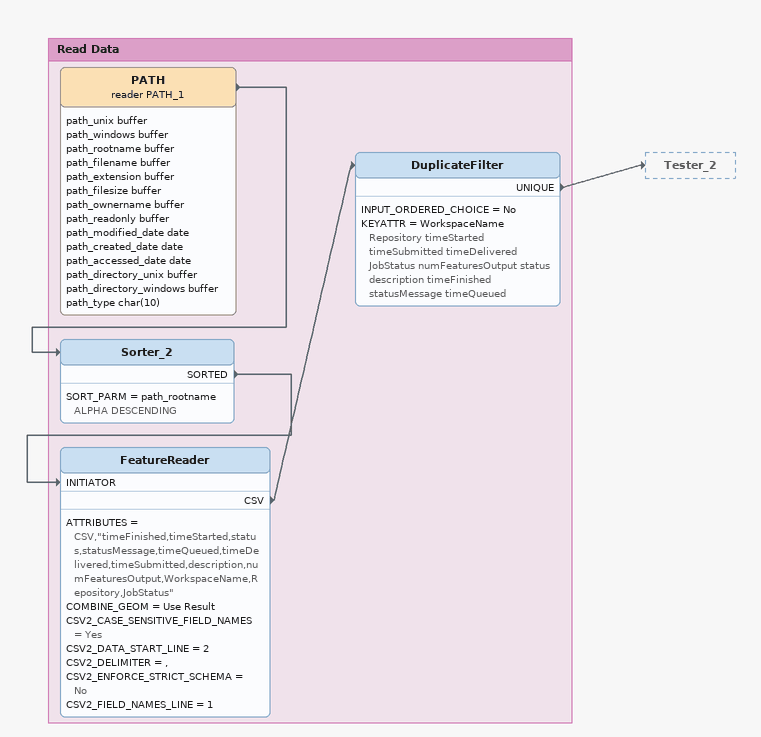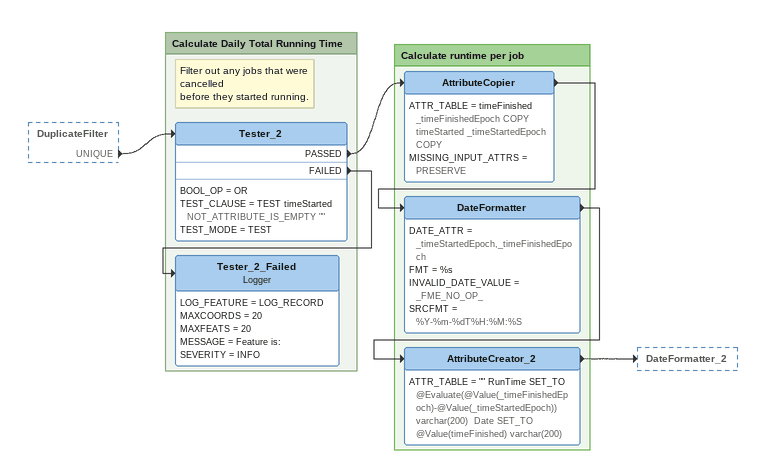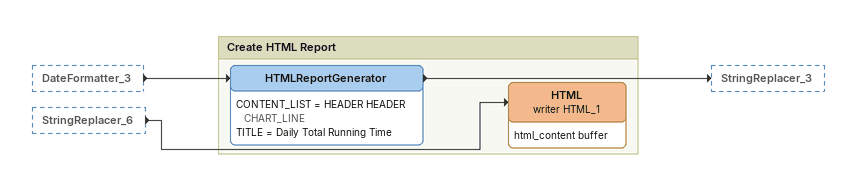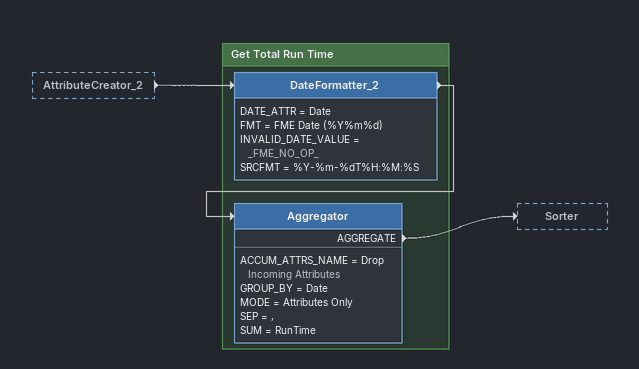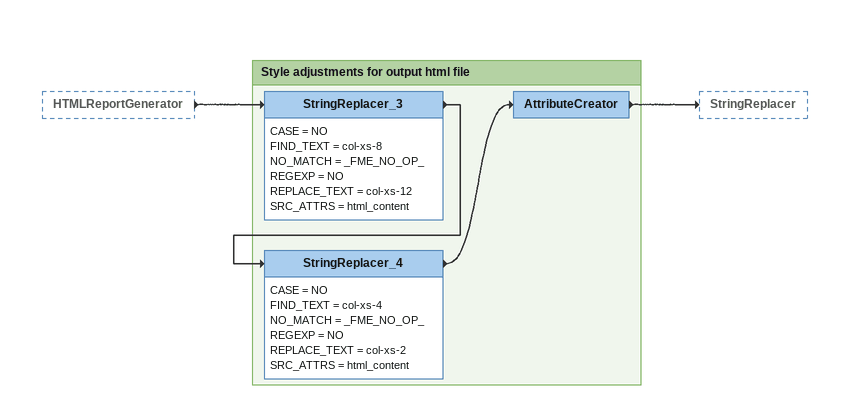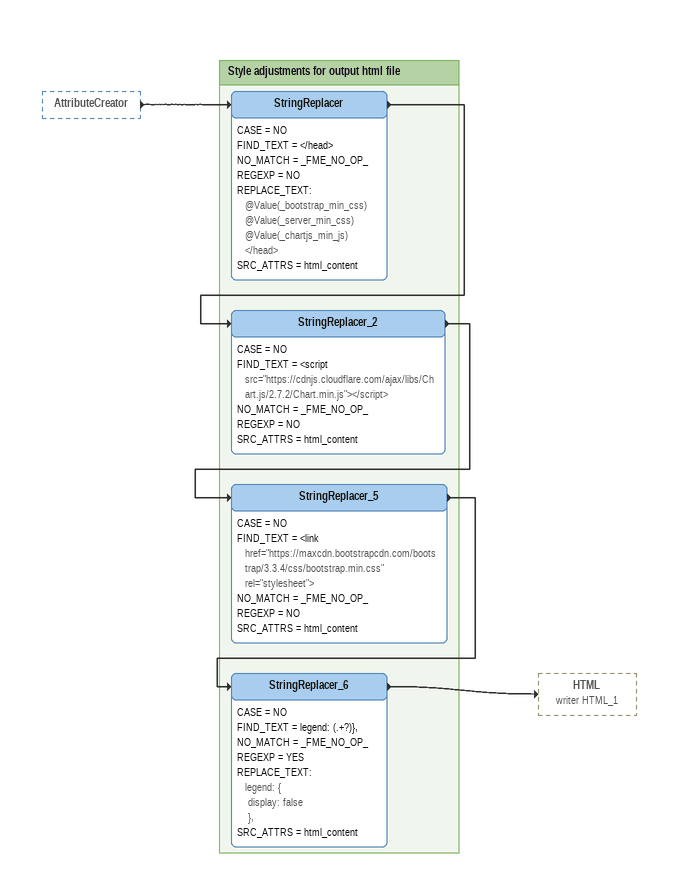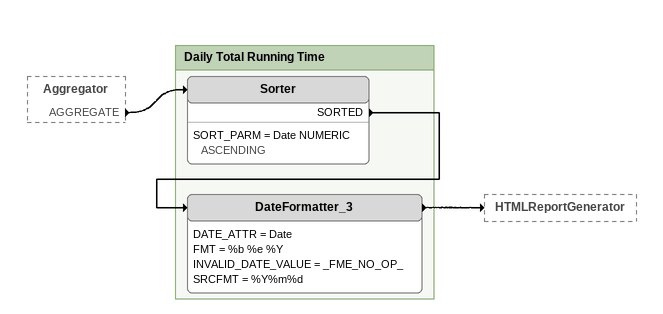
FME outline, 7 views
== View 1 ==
Bookmark: Read Data
PATH (reader PATH_1)
    attributes: path_unix buffer, path_windows buffer, path_rootname buffer, path_filename buffer, path_extension buffer, path_filesize buffer, path_ownername buffer, path_readonly buffer, path_modified_date date, path_created_date date, path_accessed_date date, path_directory_unix buffer, path_directory_windows buffer, path_type char(10)
    -> Sorter_2
Sorter_2
    SORT_PARM = path_rootname ALPHA DESCENDING
    SORTED -> FeatureReader [INITIATOR]
FeatureReader
    ATTRIBUTES = CSV,"timeFinished,timeStarted,status,statusMessage,timeQueued,timeDelivered,timeSubmitted,description,numFeaturesOutput,WorkspaceName,Repository,JobStatus"
    COMBINE_GEOM = Use Result
    CSV2_CASE_SENSITIVE_FIELD_NAMES = Yes
    CSV2_DATA_START_LINE = 2
    CSV2_DELIMITER = ,
    CSV2_ENFORCE_STRICT_SCHEMA = No
    CSV2_FIELD_NAMES_LINE = 1
    CSV -> DuplicateFilter
DuplicateFilter
    INPUT_ORDERED_CHOICE = No
    KEYATTR = WorkspaceName Repository timeStarted timeSubmitted timeDelivered JobStatus numFeaturesOutput status description timeFinished statusMessage timeQueued
    UNIQUE -> Tester_2

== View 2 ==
DuplicateFilter [outside]
    UNIQUE -> Tester_2

Bookmark: Calculate Daily Total Running Time
Note: Filter out any jobs that were cancelled / before they started running.
Tester_2
    BOOL_OP = OR
    TEST_CLAUSE = TEST timeStarted NOT_ATTRIBUTE_IS_EMPTY ""
    TEST_MODE = TEST
    PASSED -> AttributeCopier
    FAILED -> Tester_2_Failed
Tester_2_Failed: Logger
    LOG_FEATURE = LOG_RECORD
    MAXCOORDS = 20
    MAXFEATS = 20
    MESSAGE = Feature is:
    SEVERITY = INFO

Bookmark: Calculate runtime per job
AttributeCopier
    ATTR_TABLE = timeFinished _timeFinishedEpoch COPY  timeStarted _timeStartedEpoch COPY
    MISSING_INPUT_ATTRS = PRESERVE
    -> DateFormatter
DateFormatter
    DATE_ATTR = _timeStartedEpoch,_timeFinishedEpoch
    FMT = %s
    INVALID_DATE_VALUE = _FME_NO_OP_
    SRCFMT = %Y-%m-%dT%H:%M:%S
    -> AttributeCreator_2
AttributeCreator_2
    ATTR_TABLE = "" RunTime SET_TO @Evaluate(@Value(_timeFinishedEpoch)-@Value(_timeStartedEpoch)) varchar(200)  Date SET_TO @Value(timeFinished) varchar(200)
    -> DateFormatter_2

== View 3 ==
DateFormatter_3 [outside]
    -> HTMLReportGenerator
StringReplacer_6 [outside]
    -> HTML (writer HTML_1)

Bookmark: Create HTML Report
HTMLReportGenerator
    CONTENT_LIST = HEADER HEADER CHART_LINE
    TITLE = Daily Total Running Time
    -> StringReplacer_3
HTML (writer HTML_1)
    attributes: html_content buffer

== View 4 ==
AttributeCreator_2 [outside]
    -> DateFormatter_2

Bookmark: Get Total Run Time
DateFormatter_2
    DATE_ATTR = Date
    FMT = FME Date (%Y%m%d)
    INVALID_DATE_VALUE = _FME_NO_OP_
    SRCFMT = %Y-%m-%dT%H:%M:%S
    -> Aggregator
Aggregator
    ACCUM_ATTRS_NAME = Drop Incoming Attributes
    GROUP_BY = Date
    MODE = Attributes Only
    SEP = ,
    SUM = RunTime
    AGGREGATE -> Sorter

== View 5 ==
HTMLReportGenerator [outside]
    -> StringReplacer_3

Bookmark: Style adjustments for output html file
StringReplacer_3
    CASE = NO
    FIND_TEXT = col-xs-8
    NO_MATCH = _FME_NO_OP_
    REGEXP = NO
    REPLACE_TEXT = col-xs-12
    SRC_ATTRS = html_content
    -> StringReplacer_4
StringReplacer_4
    CASE = NO
    FIND_TEXT = col-xs-4
    NO_MATCH = _FME_NO_OP_
    REGEXP = NO
    REPLACE_TEXT = col-xs-2
    SRC_ATTRS = html_content
    -> AttributeCreator
AttributeCreator
    -> StringReplacer

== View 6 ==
AttributeCreator [outside]
    -> StringReplacer

Bookmark: Style adjustments for output html file
StringReplacer
    CASE = NO
    FIND_TEXT = </head>
    NO_MATCH = _FME_NO_OP_
    REGEXP = NO
    REPLACE_TEXT:
      @Value(_bootstrap_min_css)
      @Value(_server_min_css)
      @Value(_chartjs_min_js)
      </head>
    SRC_ATTRS = html_content
    -> StringReplacer_2
StringReplacer_2
    CASE = NO
    FIND_TEXT = <script src="https://cdnjs.cloudflare.com/ajax/libs/Chart.js/2.7.2/Chart.min.js"></script>
    NO_MATCH = _FME_NO_OP_
    REGEXP = NO
    SRC_ATTRS = html_content
    -> StringReplacer_5
StringReplacer_5
    CASE = NO
    FIND_TEXT = <link href="https://maxcdn.bootstrapcdn.com/bootstrap/3.3.4/css/bootstrap.min.css" rel="stylesheet">
    NO_MATCH = _FME_NO_OP_
    REGEXP = NO
    SRC_ATTRS = html_content
    -> StringReplacer_6
StringReplacer_6
    CASE = NO
    FIND_TEXT = legend: (.+?)},
    NO_MATCH = _FME_NO_OP_
    REGEXP = YES
    REPLACE_TEXT:
      legend: {
       display: false
       },
    SRC_ATTRS = html_content
    -> HTML (writer HTML_1)

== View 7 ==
Aggregator [outside]
    AGGREGATE -> Sorter

Bookmark: Daily Total Running Time
Sorter
    SORT_PARM = Date NUMERIC ASCENDING
    SORTED -> DateFormatter_3
DateFormatter_3
    DATE_ATTR = Date
    FMT = %b %e %Y
    INVALID_DATE_VALUE = _FME_NO_OP_
    SRCFMT = %Y%m%d
    -> HTMLReportGenerator
